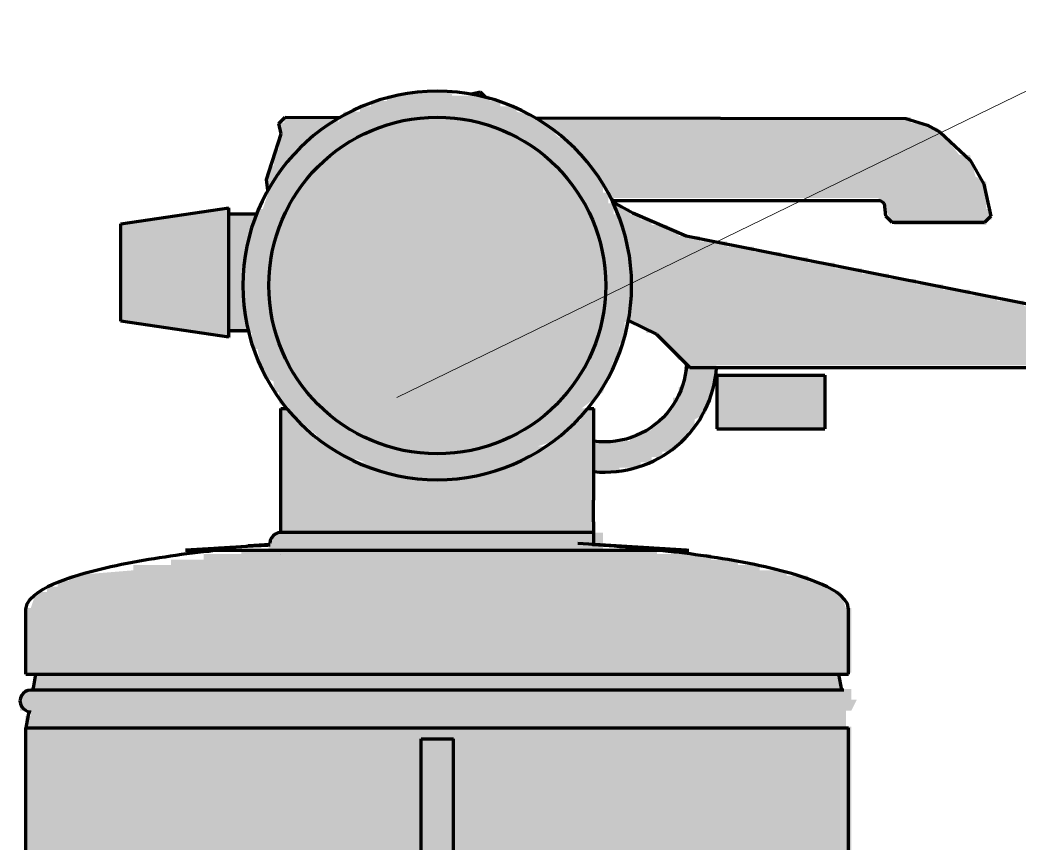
# Model space of a CAD drawing. Header units: millimetres. Extents: x 0 to 2208, y 0 to 420.
# Drawn here: x 1990.99 to 2009.49, y 280.54 to 295.8 of the extents above; entities that cross this region are included whole.
import ezdxf

# ---------------------------------------------------------------- set-up
doc = ezdxf.new("R2010")
doc.units = ezdxf.units.MM
for name, color, linetype, lineweight in [('01-VISIBLE', 7, 'CONTINUOUS', 70), ('08-FINA', 5, 'CONTINUOUS', 18), ('13-GRAFICA', 30, 'CONTINUOUS', 18)]:
    doc.layers.add(name, color=color, linetype=linetype, lineweight=lineweight)

msp = doc.modelspace()

# ---------------------------------------------------------------- hatches: boundary and pattern name
at = {"layer": '08-FINA'}
h = msp.add_hatch(color=7, dxfattribs=at)
h.dxf.hatch_style = 1
h.paths.add_polyline_path([(1997.97, 288.801), (2000.393, 289.536), (2000.042, 290.256)])
at = {"layer": '13-GRAFICA', "true_color": 0xffffff}
h = msp.add_hatch(color=7, dxfattribs=at)
h.dxf.hatch_style = 1
h.paths.add_polyline_path([(1999.786, 287.4), (1998.186, 287.3), (1998.186, 287.4), (1997.686, 287.4), (1997.686, 287.5), (1997.386, 287.5), (1997.386, 287.6), (1996.786, 287.8), (1996.686, 288), (1996.486, 288), (1996.486, 288.1), (1995.786, 288.7), (1995.786, 288.9), (1995.686, 288.9), (1995.686, 289.1), (1995.486, 289.2), (1995.386, 289.7), (1995.286, 289.7), (1995.286, 290.1), (1995.186, 290.1), (1995.186, 291.7), (1995.286, 291.7), (1995.286, 292.1), (1995.386, 292.1), (1995.386, 292.3), (1995.486, 292.3), (1995.686, 292.9), (1995.786, 292.9), (1995.786, 293), (1996.086, 293.2), (1996.086, 293.4), (1996.186, 293.4), (1996.286, 293.6), (1996.486, 293.6), (1996.686, 293.9), (1996.886, 293.9), (1996.986, 294.1), (1997.286, 294.1), (1997.286, 294.2), (1997.486, 294.2), (1997.486, 294.3), (1997.786, 294.3), (1997.786, 294.4), (1998.986, 294.5), (1998.986, 294.4), (1999.686, 294.4), (1999.686, 294.3), (1999.886, 294.3), (1999.886, 294.2), (2000.186, 294.2), (2000.186, 294.1), (2000.586, 294), (2000.686, 293.8), (2000.886, 293.8), (2000.886, 293.7), (2001.686, 293), (2001.686, 292.8), (2001.786, 292.8), (2001.786, 292.6), (2001.886, 292.6), (2001.886, 292.4), (2001.986, 292.4), (2001.986, 292.2), (2002.086, 292.2), (2002.086, 291.9), (2002.186, 291.9), (2002.186, 291.5), (2002.286, 291.5), (2002.286, 290.2), (2002.186, 290.2), (2002.186, 289.8), (2002.086, 289.8), (2002.086, 289.5), (2001.986, 289.5), (2001.786, 288.9), (2001.386, 288.6), (2001.386, 288.4), (2001.286, 288.4), (2001.086, 288.1), (2000.886, 288.1), (2000.886, 288), (2000.586, 287.9), (2000.486, 287.7), (1999.986, 287.6), (1999.986, 287.5), (1999.786, 287.5)])
at = {"layer": '13-GRAFICA', "true_color": 0xb21820}
h = msp.add_hatch(color=7, dxfattribs=at)
h.dxf.hatch_style = 1
h.paths.add_polyline_path([(1995.586, 293.1), (1995.686, 293.1), (1995.686, 293.4), (1995.786, 293.4), (1995.786, 293.9), (1995.886, 293.9), (1995.886, 294), (1996.886, 294), (1996.886, 293.9), (1996.686, 293.9), (1996.486, 293.6), (1996.286, 293.6), (1996.286, 293.5), (1996.086, 293.4), (1996.086, 293.2), (1995.686, 292.9), (1995.686, 292.7), (1995.586, 292.7)])
h = msp.add_hatch(color=7, dxfattribs=at)
h.dxf.hatch_style = 1
h.paths.add_polyline_path([(2000.986, 293.7), (2000.686, 293.8), (2000.586, 294), (2007.486, 294), (2007.486, 293.9), (2007.986, 293.8), (2008.386, 293.3), (2008.586, 293.3), (2008.686, 292.9), (2008.886, 292.8), (2008.886, 292.3), (2008.986, 292.3), (2008.986, 292.1), (2008.886, 292.1), (2008.886, 292), (2007.186, 292), (2006.886, 292.5), (2001.886, 292.5), (2001.786, 292.8), (2001.686, 292.8), (2001.686, 293), (2000.986, 293.6)])
at = {"layer": '13-GRAFICA', "true_color": 0x009146}
h = msp.add_hatch(color=7, dxfattribs=at)
h.dxf.hatch_style = 1
h.paths.add_polyline_path([(1997.675, 293.651), (1997.712, 293.664), (1997.922, 293.73), (1997.96, 293.74), (1998.174, 293.788), (1998.212, 293.795), (1998.43, 293.823), (1998.469, 293.827), (1998.688, 293.836), (1998.728, 293.836), (1998.947, 293.827), (1998.986, 293.823), (1999.203, 293.795), (1999.242, 293.788), (1999.456, 293.74), (1999.494, 293.73), (1999.703, 293.664), (1999.74, 293.651), (1999.943, 293.567), (1999.598, 292.733), (1999.413, 292.81), (1999.242, 292.864), (1999.066, 292.903), (1998.888, 292.926), (1998.708, 292.934), (1998.528, 292.926), (1998.35, 292.903), (1998.174, 292.864), (1998.003, 292.81), (1997.818, 292.733), (1997.473, 293.567)])
at = {"layer": '13-GRAFICA', "true_color": 0xc81e2d}
h = msp.add_hatch(color=7, dxfattribs=at)
h.dxf.hatch_style = 1
h.paths.add_polyline_path([(1996.45, 288.951), (1996.424, 288.981), (1996.291, 289.155), (1996.268, 289.188), (1996.15, 289.373), (1996.131, 289.407), (1996.029, 289.601), (1996.013, 289.637), (1995.929, 289.839), (1995.915, 289.876), (1995.849, 290.086), (1995.839, 290.124), (1995.792, 290.338), (1995.785, 290.376), (1995.756, 290.594), (1995.753, 290.633), (1995.743, 290.852), (1995.743, 290.892), (1995.753, 291.111), (1995.756, 291.15), (1995.785, 291.367), (1995.792, 291.406), (1995.839, 291.62), (1995.849, 291.658), (1995.915, 291.867), (1995.929, 291.904), (1996.013, 292.107), (1996.029, 292.143), (1996.131, 292.337), (1996.15, 292.371), (1996.268, 292.556), (1996.291, 292.588), (1996.424, 292.762), (1996.45, 292.793), (1996.598, 292.954), (1996.626, 292.982), (1996.787, 293.13), (1996.817, 293.155), (1996.991, 293.289), (1997.024, 293.312), (1997.209, 293.429), (1997.243, 293.449), (1997.437, 293.55), (1997.854, 292.75), (1997.677, 292.658), (1997.525, 292.561), (1997.382, 292.452), (1997.25, 292.33), (1997.128, 292.197), (1997.019, 292.055), (1996.922, 291.903), (1996.839, 291.743), (1996.77, 291.577), (1996.716, 291.406), (1996.677, 291.23), (1996.654, 291.052), (1996.646, 290.872), (1996.654, 290.692), (1996.677, 290.514), (1996.716, 290.338), (1996.77, 290.167), (1996.839, 290), (1996.922, 289.841), (1997.019, 289.689), (1997.128, 289.546), (1997.263, 289.399), (1996.598, 288.79)])
h = msp.add_hatch(color=7, dxfattribs=at)
h.dxf.hatch_style = 1
h.paths.add_polyline_path([(2000.173, 293.449), (2000.207, 293.429), (2000.392, 293.312), (2000.424, 293.289), (2000.598, 293.155), (2000.629, 293.13), (2000.79, 292.982), (2000.818, 292.954), (2000.966, 292.793), (2000.991, 292.762), (2001.125, 292.588), (2001.148, 292.556), (2001.265, 292.371), (2001.285, 292.337), (2001.386, 292.143), (2001.403, 292.107), (2001.487, 291.904), (2001.5, 291.867), (2001.566, 291.658), (2001.576, 291.62), (2001.624, 291.406), (2001.631, 291.367), (2001.659, 291.15), (2001.663, 291.111), (2001.672, 290.892), (2001.672, 290.852), (2001.663, 290.633), (2001.659, 290.594), (2001.631, 290.376), (2001.624, 290.338), (2001.576, 290.124), (2001.566, 290.086), (2001.5, 289.876), (2001.487, 289.839), (2001.403, 289.637), (2001.386, 289.601), (2001.285, 289.407), (2001.265, 289.373), (2001.148, 289.188), (2001.125, 289.155), (2000.991, 288.981), (2000.966, 288.951), (2000.818, 288.79), (2000.153, 289.399), (2000.288, 289.546), (2000.397, 289.689), (2000.494, 289.841), (2000.577, 290), (2000.646, 290.167), (2000.7, 290.338), (2000.739, 290.514), (2000.762, 290.692), (2000.77, 290.872), (2000.762, 291.052), (2000.739, 291.23), (2000.7, 291.406), (2000.646, 291.577), (2000.577, 291.743), (2000.494, 291.903), (2000.397, 292.055), (2000.288, 292.197), (2000.166, 292.33), (2000.033, 292.452), (1999.891, 292.561), (1999.739, 292.658), (1999.562, 292.75), (1999.979, 293.55)])
at = {"layer": '13-GRAFICA', "true_color": 0x191919}
h = msp.add_hatch(color=7, dxfattribs=at)
h.dxf.hatch_style = 1
h.paths.add_polyline_path([(1998.869, 292.803), (1998.872, 292.816), (1998.876, 292.828), (1998.88, 292.839), (1998.886, 292.85), (1998.894, 292.861), (1998.902, 292.871), (1998.911, 292.88), (1998.92, 292.888), (1998.931, 292.895), (1998.942, 292.901), (1998.954, 292.905), (1998.966, 292.909), (1998.978, 292.911), (1998.991, 292.913), (1999.004, 292.913), (1999.016, 292.911), (1999.029, 292.909), (1999.041, 292.905), (1999.052, 292.9), (1999.063, 292.894), (1999.074, 292.887), (1999.084, 292.879), (1999.093, 292.87), (1999.101, 292.86), (1999.108, 292.85), (1999.114, 292.839), (1999.118, 292.827), (1999.122, 292.815), (1999.124, 292.802), (1999.126, 292.79), (1999.126, 292.777), (1999.124, 292.765), (1998.835, 290.853), (1998.833, 290.84), (1998.829, 290.828), (1998.824, 290.816), (1998.818, 290.805), (1998.811, 290.795), (1998.803, 290.785), (1998.794, 290.776), (1998.784, 290.768), (1998.774, 290.761), (1998.763, 290.755), (1998.751, 290.75), (1998.739, 290.747), (1998.726, 290.744), (1998.714, 290.743), (1998.701, 290.743), (1998.689, 290.744), (1998.676, 290.747), (1998.664, 290.751), (1998.652, 290.755), (1998.641, 290.761), (1998.631, 290.769), (1998.621, 290.777), (1998.612, 290.786), (1998.604, 290.795), (1998.597, 290.806), (1998.591, 290.817), (1998.586, 290.829), (1998.583, 290.841), (1998.58, 290.853), (1998.579, 290.866), (1998.579, 290.879), (1998.58, 290.891)])
at = {"layer": '13-GRAFICA', "true_color": 0x202020}
h = msp.add_hatch(color=7, dxfattribs=at)
h.dxf.hatch_style = 1
h.paths.add_polyline_path([(1992.886, 290.2), (1992.886, 292), (1994.886, 292.3), (1994.886, 289.9)])
at = {"layer": '13-GRAFICA', "true_color": 0xb21820}
h = msp.add_hatch(color=7, dxfattribs=at)
h.dxf.hatch_style = 1
h.paths.add_polyline_path([(2002.586, 290.1), (2002.286, 290.2), (2002.286, 291.5), (2002.186, 291.5), (2002.186, 291.9), (2002.086, 291.9), (2001.986, 292.4), (2002.286, 292.3), (2002.286, 292.2), (2002.486, 292.2), (2002.486, 292.1), (2002.686, 292.1), (2002.686, 292), (2002.986, 292), (2002.986, 291.9), (2003.186, 291.9), (2003.186, 291.8), (2003.586, 291.8), (2003.586, 291.7), (2004.086, 291.7), (2004.086, 291.6), (2004.586, 291.6), (2004.586, 291.5), (2005.086, 291.5), (2005.086, 291.4), (2005.586, 291.4), (2005.586, 291.3), (2006.086, 291.3), (2006.086, 291.2), (2006.586, 291.2), (2006.586, 291.1), (2007.086, 291.1), (2007.086, 291), (2007.586, 291), (2007.586, 290.9), (2008.086, 290.9), (2008.086, 290.8), (2008.586, 290.8), (2008.586, 290.7), (2009.086, 290.7), (2009.086, 290.6), (2009.586, 290.6), (2009.586, 290.5), (2011.086, 290.3), (2011.086, 290.2), (2011.386, 290.2), (2011.386, 290.1), (2011.586, 290.1), (2011.586, 290), (2011.786, 290), (2011.786, 289.9), (2012.586, 289.2), (2012.586, 289), (2012.986, 288.7), (2012.986, 288.5), (2013.386, 288.2), (2013.386, 288), (2013.786, 287.7), (2013.786, 287.5), (2014.186, 287.2), (2014.186, 287), (2014.586, 286.7), (2014.586, 286.5), (2014.686, 286.5), (2014.686, 286.4), (2014.986, 286.2), (2014.986, 286), (2015.286, 285.8), (2015.286, 285.3), (2015.386, 285.3), (2015.386, 285.1), (2015.286, 285.1), (2015.286, 284.6), (2015.386, 284.6), (2015.386, 284.4), (2015.486, 284.4), (2015.486, 284.3), (2015.886, 284), (2015.886, 283.8), (2016.586, 283.2), (2016.586, 283), (2016.986, 282.7), (2016.986, 282.5), (2016.786, 282.5), (2016.786, 282.6), (2016.186, 283.1), (2016.186, 283.3), (2015.586, 283.8), (2015.586, 284), (2014.986, 284.5), (2014.986, 284.7), (2014.386, 285.2), (2014.386, 285.4), (2013.886, 285.8), (2013.886, 286), (2013.286, 286.5), (2013.286, 286.7), (2012.686, 287.2), (2012.686, 287.4), (2012.186, 287.8), (2012.186, 288), (2011.586, 288.5), (2011.586, 288.7), (2011.386, 288.8), (2011.386, 288.9), (2011.186, 288.9), (2011.086, 289.1), (2010.886, 289.1), (2010.886, 289.2), (2010.686, 289.2), (2010.686, 289.3), (2010.186, 289.3), (2010.186, 289.4), (2003.286, 289.4), (2003.286, 289.5), (2003.186, 289.5), (2002.786, 290), (2002.586, 290)])
at = {"layer": '13-GRAFICA', "true_color": 0xcba23e}
h = msp.add_hatch(color=7, dxfattribs=at)
h.dxf.hatch_style = 1
h.paths.add_polyline_path([(1995.186, 290.1), (1995.286, 290.1), (1995.286, 290), (1994.886, 290), (1994.886, 292.2), (1995.386, 292.2), (1995.386, 292.1), (1995.286, 292.1), (1995.286, 291.7), (1995.186, 291.7)])
at = {"layer": '13-GRAFICA', "true_color": 0xd6d9de}
h = msp.add_hatch(color=7, dxfattribs=at)
h.dxf.hatch_style = 1
h.paths.add_polyline_path([(2001.586, 287.4), (2001.586, 288), (2002.286, 288), (2002.286, 288.1), (2002.686, 288.2), (2002.686, 288.3), (2003.086, 288.6), (2003.086, 288.8), (2003.186, 288.8), (2003.186, 289), (2003.286, 289), (2003.286, 289.4), (2003.886, 289.4), (2003.786, 288.7), (2003.686, 288.7), (2003.686, 288.5), (2003.486, 288.4), (2003.486, 288.2), (2003.386, 288.2), (2003.086, 287.8), (2002.886, 287.8), (2002.886, 287.7), (2002.686, 287.7), (2002.686, 287.6), (2002.486, 287.6), (2002.486, 287.5), (2002.086, 287.5), (2002.086, 287.4)])
at = {"layer": '13-GRAFICA', "true_color": 0xffd200}
h = msp.add_hatch(color=7, dxfattribs=at)
h.dxf.hatch_style = 1
h.paths.add_polyline_path([(2003.886, 288.2), (2003.886, 289.2), (2005.886, 289.2), (2005.886, 288.2)])
at = {"layer": '13-GRAFICA', "true_color": 0xb21820}
h = msp.add_hatch(color=7, dxfattribs=at)
h.dxf.hatch_style = 1
h.paths.add_polyline_path([(1995.786, 286.3), (1995.786, 288.6), (1995.986, 288.6), (1995.986, 288.5), (1996.086, 288.5), (1996.486, 288), (1996.686, 288), (1996.786, 287.8), (1996.986, 287.8), (1996.986, 287.7), (1997.186, 287.7), (1997.186, 287.6), (1997.386, 287.6), (1997.386, 287.5), (1997.686, 287.5), (1997.686, 287.4), (1998.186, 287.4), (1998.186, 287.3), (1999.786, 287.4), (1999.786, 287.5), (1999.986, 287.5), (1999.986, 287.6), (2000.486, 287.7), (2000.586, 287.9), (2000.786, 287.9), (2000.886, 288.1), (2001.086, 288.1), (2001.086, 288.2), (2001.386, 288.4), (2001.386, 288.6), (2001.586, 288.6), (2001.586, 286.3)])
h = msp.add_hatch(color=7, dxfattribs=at)
h.dxf.hatch_style = 1
h.paths.add_polyline_path([(2001.786, 286), (1995.586, 286), (1995.686, 286.3), (2001.786, 286.3)])
h = msp.add_hatch(color=7, dxfattribs=at)
h.dxf.hatch_style = 1
h.paths.add_polyline_path([(2006.386, 284.9), (2006.386, 283.7), (1991.086, 283.7), (1991.086, 284.9), (1991.186, 284.9), (1991.286, 285.2), (1991.486, 285.2), (1991.486, 285.3), (1991.686, 285.3), (1991.686, 285.4), (1991.886, 285.4), (1991.886, 285.5), (1993.086, 285.6), (1993.086, 285.7), (1993.786, 285.7), (1993.786, 285.8), (1994.386, 285.8), (1994.386, 285.9), (1995.086, 285.9), (1995.086, 286), (2002.786, 286), (2002.786, 285.9), (2003.786, 285.9), (2003.786, 285.8), (2004.286, 285.8), (2004.286, 285.7), (2004.686, 285.7), (2004.686, 285.6), (2005.186, 285.6), (2005.186, 285.5), (2005.586, 285.5), (2005.586, 285.4), (2006.186, 285.2), (2006.286, 284.9)])
h = msp.add_hatch(color=7, dxfattribs=at)
h.dxf.hatch_style = 1
h.paths.add_polyline_path([(1991.286, 283.7), (2006.186, 283.7), (2006.186, 283.4), (1991.186, 283.4)])
h = msp.add_hatch(color=7, dxfattribs=at)
h.dxf.hatch_style = 1
h.paths.add_polyline_path([(1991.086, 283.3), (1991.086, 283.4), (2006.386, 283.4), (2006.386, 283.2), (2006.486, 283.2), (2006.386, 283), (1990.986, 283), (1990.986, 283.3)])
h = msp.add_hatch(color=7, dxfattribs=at)
h.dxf.hatch_style = 1
h.paths.add_polyline_path([(1991.186, 283), (2006.286, 283), (2006.286, 282.7), (2006.386, 282.7), (2006.386, 277.1), (1998.986, 277.1), (1998.986, 282.5), (1998.386, 282.5), (1998.386, 277.1), (1991.086, 277.1), (1991.086, 282.9), (1991.186, 282.9)])
h = msp.add_hatch(color=7, dxfattribs=at)
h.dxf.hatch_style = 1
h.paths.add_polyline_path([(1998.986, 282.5), (1998.986, 277.1), (1998.386, 277.1), (1998.386, 282.5)])

# ---------------------------------------------------------------- linework, layer by layer
at = {"layer": '01-VISIBLE'}
for p, q in [((1999.52, 294.464), (1999.342, 294.425)), ((1999.608, 294.368), (1999.52, 294.464)), ((1995.784, 293.882), (1995.9, 293.998)), ((1995.9, 293.998), (1996.913, 293.996)), ((2000.531, 293.989), (2007.394, 293.976)), ((2007.394, 293.976), (2007.796, 293.85)), ((1995.826, 293.69), (1995.784, 293.882)), ((2007.796, 293.85), (2008.03, 293.722)), ((2008.03, 293.722), (2008.59, 293.204)), ((1995.552, 292.844), (1995.826, 293.69)), ((2008.59, 293.204), (2008.844, 292.76)), ((1995.576, 292.64), (1995.552, 292.844)), ((2008.844, 292.76), (2008.972, 292.166)), ((2001.996, 292.452), (2001.936, 292.489)), ((2002.336, 292.22), (2001.965, 292.431)), ((2001.965, 292.431), (2002.139, 292.332)), ((2006.928, 292.452), (2001.996, 292.452)), ((2007.002, 292.4), (2006.928, 292.452)), ((1992.856, 292.02), (1994.856, 292.32)), ((2007.024, 292.166), (2007.002, 292.4)), ((1995.367, 292.2), (1994.856, 292.2)), ((2003.33, 291.796), (2002.336, 292.22)), ((2007.14, 292.05), (2007.024, 292.166)), ((2008.854, 292.05), (2007.14, 292.05)), ((2008.972, 292.166), (2008.854, 292.05)), ((2011.162, 290.23), (2003.33, 291.796)), ((1994.856, 289.92), (1992.856, 290.22)), ((2002.257, 290.23), (2002.78, 289.976)), ((1995.215, 290.04), (1994.856, 290.04)), ((2002.78, 289.976), (2003.394, 289.362)), ((2003.394, 289.362), (2010.082, 289.362)), ((2003.896, 289.22), (2005.896, 289.22)), ((1995.816, 286.3), (1995.816, 288.6)), ((2001.616, 286.9), (2001.616, 288.6)), ((2003.896, 288.22), (2005.896, 288.22)), ((2001.609, 286.5), (2001.609, 286.9)), ((2001.616, 286.1), (2001.616, 286.5)), ((1991.096, 283.678), (1991.096, 284.878)), ((2006.336, 283.678), (2006.336, 284.878)), ((1991.276, 283.678), (1991.222, 283.378)), ((2006.21, 283.378), (2006.156, 283.678)), ((1991.151, 282.981), (1991.096, 282.678)), ((1991.096, 277.101), (1991.096, 282.678)), ((2006.336, 277.101), (2006.336, 282.678)), ((1998.416, 282.478), (1999.016, 282.478)), ((1998.416, 234.032), (1998.416, 282.478)), ((1999.016, 234.032), (1999.016, 282.478))]:
    msp.add_line(p, q, dxfattribs=at)
for points in [[(1994.856, 289.92), (1994.856, 290.02), (1994.856, 290.12), (1994.856, 290.22), (1994.856, 290.32), (1994.856, 290.42), (1994.856, 290.52), (1994.856, 290.62), (1994.856, 290.72), (1994.856, 290.82), (1994.856, 290.92), (1994.856, 291.02), (1994.856, 291.12), (1994.856, 291.22), (1994.856, 291.32), (1994.856, 291.42), (1994.856, 291.52), (1994.856, 291.62), (1994.856, 291.72), (1994.856, 291.82), (1994.856, 291.92), (1994.856, 292.02), (1994.856, 292.12), (1994.856, 292.22), (1994.856, 292.32)], [(1992.856, 290.22), (1992.856, 290.32), (1992.856, 290.42), (1992.856, 290.52), (1992.856, 290.62), (1992.856, 290.72), (1992.856, 290.82), (1992.856, 290.92), (1992.856, 291.02), (1992.856, 291.12), (1992.856, 291.22), (1992.856, 291.32), (1992.856, 291.42), (1992.856, 291.52), (1992.856, 291.62), (1992.856, 291.72), (1992.856, 291.82), (1992.856, 291.92), (1992.856, 292.02)], [(2003.334, 289.422), (2003.326, 289.322), (2003.31, 289.223), (2003.289, 289.125), (2003.261, 289.028), (2003.227, 288.934), (2003.186, 288.842), (2003.14, 288.753), (2003.088, 288.667), (2003.03, 288.585), (2002.967, 288.507), (2002.899, 288.433), (2002.826, 288.364), (2002.749, 288.3), (2002.668, 288.241), (2002.583, 288.187), (2002.494, 288.14), (2002.403, 288.098), (2002.309, 288.062), (2002.213, 288.033), (2002.115, 288.01), (2002.016, 287.993), (2001.917, 287.983), (2001.816, 287.98), (2001.716, 287.983), (2001.616, 287.993)], [(2003.896, 289.22), (2003.896, 289.12), (2003.896, 289.02), (2003.896, 288.92), (2003.896, 288.82), (2003.896, 288.72), (2003.896, 288.62), (2003.896, 288.52), (2003.896, 288.42), (2003.896, 288.32), (2003.896, 288.22)], [(2005.896, 289.22), (2005.896, 289.12), (2005.896, 289.02), (2005.896, 288.92), (2005.896, 288.82), (2005.896, 288.72), (2005.896, 288.62), (2005.896, 288.52), (2005.896, 288.42), (2005.896, 288.32), (2005.896, 288.22)], [(1995.816, 288.6), (1995.835, 288.6), (1995.854, 288.6), (1995.873, 288.6), (1995.892, 288.6), (1995.911, 288.6), (1995.93, 288.6)], [(2001.502, 288.6), (2001.521, 288.6), (2001.54, 288.6), (2001.559, 288.6), (2001.578, 288.6), (2001.597, 288.6), (2001.616, 288.6)], [(2001.609, 286.9), (2001.61, 286.9), (2001.611, 286.9), (2001.613, 286.9), (2001.614, 286.9), (2001.615, 286.9), (2001.616, 286.9)], [(2001.609, 286.5), (2001.61, 286.5), (2001.611, 286.5), (2001.613, 286.5), (2001.614, 286.5), (2001.615, 286.5), (2001.616, 286.5)], [(1995.816, 286.3), (1995.764, 286.293), (1995.716, 286.273), (1995.675, 286.241), (1995.643, 286.2), (1995.623, 286.152), (1995.616, 286.1)], [(2001.616, 286.3), (2001.514, 286.3), (2001.412, 286.3), (2001.311, 286.3), (2001.209, 286.3), (2001.107, 286.3), (2001.005, 286.3), (2000.904, 286.3), (2000.802, 286.3), (2000.7, 286.3), (2000.598, 286.3), (2000.497, 286.3), (2000.395, 286.3), (2000.293, 286.3), (2000.191, 286.3), (2000.09, 286.3), (1999.988, 286.3), (1999.886, 286.3), (1999.784, 286.3), (1999.683, 286.3), (1999.581, 286.3), (1999.479, 286.3), (1999.377, 286.3), (1999.276, 286.3), (1999.174, 286.3), (1999.072, 286.3), (1998.97, 286.3), (1998.869, 286.3), (1998.767, 286.3), (1998.665, 286.3), (1998.563, 286.3), (1998.462, 286.3), (1998.36, 286.3), (1998.258, 286.3), (1998.156, 286.3), (1998.055, 286.3), (1997.953, 286.3), (1997.851, 286.3), (1997.749, 286.3), (1997.648, 286.3), (1997.546, 286.3), (1997.444, 286.3), (1997.342, 286.3), (1997.241, 286.3), (1997.139, 286.3), (1997.037, 286.3), (1996.935, 286.3), (1996.834, 286.3), (1996.732, 286.3), (1996.63, 286.3), (1996.528, 286.3), (1996.427, 286.3), (1996.325, 286.3), (1996.223, 286.3), (1996.121, 286.3), (1996.02, 286.3), (1995.918, 286.3), (1995.816, 286.3)], [(1991.096, 284.878), (1991.118, 284.977), (1991.173, 285.063), (1991.246, 285.134), (1991.327, 285.196), (1991.414, 285.25), (1991.504, 285.298), (1991.597, 285.341), (1991.69, 285.381), (1991.786, 285.418), (1991.882, 285.453), (1991.979, 285.485), (1992.076, 285.516), (1992.174, 285.545), (1992.273, 285.572), (1992.371, 285.598), (1992.471, 285.623), (1992.57, 285.646), (1992.67, 285.669), (1992.769, 285.691), (1992.869, 285.712), (1992.97, 285.732), (1993.07, 285.751), (1993.17, 285.77), (1993.271, 285.787), (1993.372, 285.805), (1993.473, 285.821), (1993.573, 285.837), (1993.674, 285.853), (1993.775, 285.868), (1993.876, 285.883), (1993.978, 285.897), (1994.079, 285.91), (1994.18, 285.922), (1994.282, 285.934), (1994.383, 285.946), (1994.485, 285.958), (1994.586, 285.972)], [(1995.617, 286.076), (1995.517, 286.071), (1995.416, 286.066), (1995.315, 286.061), (1995.214, 286.056), (1995.211, 286.054), (1995.312, 286.058), (1995.412, 286.062), (1995.451, 286.063), (1995.579, 286.066), (1995.481, 286.06), (1995.381, 286.054), (1995.283, 286.048), (1995.172, 286.041), (1995.077, 286.036), (1994.987, 286.03), (1994.876, 286.023), (1994.774, 286.017), (1994.662, 286.01), (1994.582, 286.005), (1994.486, 285.999), (1994.372, 285.992), (1994.285, 285.986), (1994.184, 285.98), (1994.053, 285.972)], [(1995.619, 286.065), (1995.515, 286.059), (1995.41, 286.053), (1995.306, 286.047), (1995.201, 286.04), (1995.097, 286.034), (1994.993, 286.028), (1994.888, 286.022), (1994.784, 286.015), (1994.679, 286.009), (1994.575, 286.003), (1994.471, 285.996), (1994.366, 285.99), (1994.262, 285.984), (1994.157, 285.978), (1994.053, 285.972)], [(1994.053, 285.972), (1994.153, 285.972), (1994.253, 285.972), (1994.354, 285.972), (1994.454, 285.972), (1994.554, 285.972), (1994.655, 285.972), (1994.755, 285.972), (1994.855, 285.972), (1994.955, 285.972), (1995.056, 285.972), (1995.156, 285.972), (1995.256, 285.972), (1995.357, 285.972), (1995.457, 285.972), (1995.557, 285.972), (1995.657, 285.972), (1995.758, 285.972), (1995.858, 285.972), (1995.958, 285.972), (1996.059, 285.972), (1996.159, 285.972), (1996.259, 285.972), (1996.359, 285.972), (1996.46, 285.972), (1996.56, 285.972), (1996.66, 285.972), (1996.76, 285.972), (1996.861, 285.972), (1996.961, 285.972), (1997.061, 285.972), (1997.162, 285.972), (1997.262, 285.972), (1997.362, 285.972), (1997.462, 285.972), (1997.563, 285.972), (1997.663, 285.972), (1997.763, 285.972), (1997.864, 285.972), (1997.964, 285.972), (1998.064, 285.972), (1998.164, 285.972), (1998.265, 285.972), (1998.365, 285.972), (1998.465, 285.972), (1998.566, 285.972), (1998.666, 285.972), (1998.766, 285.972), (1998.866, 285.972), (1998.967, 285.972), (1999.067, 285.972), (1999.167, 285.972), (1999.268, 285.972), (1999.368, 285.972), (1999.468, 285.972), (1999.568, 285.972), (1999.669, 285.972), (1999.769, 285.972), (1999.869, 285.972), (1999.97, 285.972), (2000.07, 285.972), (2000.17, 285.972), (2000.27, 285.972), (2000.371, 285.972), (2000.471, 285.972), (2000.571, 285.972), (2000.672, 285.972), (2000.772, 285.972), (2000.872, 285.972), (2000.972, 285.972), (2001.073, 285.972), (2001.173, 285.972), (2001.273, 285.972), (2001.373, 285.972), (2001.474, 285.972), (2001.574, 285.972), (2001.674, 285.972), (2001.775, 285.972), (2001.875, 285.972), (2001.975, 285.972), (2002.075, 285.972), (2002.176, 285.972), (2002.276, 285.972), (2002.376, 285.972), (2002.477, 285.972), (2002.577, 285.972), (2002.677, 285.972), (2002.777, 285.972), (2002.878, 285.972), (2002.978, 285.972), (2003.078, 285.972), (2003.179, 285.972), (2003.279, 285.972), (2003.379, 285.972)], [(2006.336, 284.878), (2006.315, 284.976), (2006.261, 285.06), (2006.19, 285.132), (2006.11, 285.192), (2006.025, 285.246), (2005.936, 285.294), (2005.845, 285.337), (2005.753, 285.377), (2005.659, 285.414), (2005.565, 285.448), (2005.469, 285.48), (2005.374, 285.51), (2005.277, 285.539), (2005.18, 285.566), (2005.083, 285.592), (2004.985, 285.617), (2004.888, 285.641), (2004.79, 285.663), (2004.691, 285.685), (2004.593, 285.706), (2004.494, 285.726), (2004.396, 285.745), (2004.297, 285.763), (2004.198, 285.781), (2004.098, 285.798), (2003.999, 285.815), (2003.9, 285.831), (2003.8, 285.846), (2003.701, 285.862), (2003.601, 285.876), (2003.502, 285.89), (2003.402, 285.903), (2003.302, 285.916), (2003.202, 285.928), (2003.102, 285.939), (2003.002, 285.951), (2002.903, 285.964), (2002.803, 285.978), (2002.703, 285.991), (2002.603, 286), (2002.503, 286.008), (2002.402, 286.016), (2002.302, 286.024), (2002.202, 286.031), (2002.101, 286.038), (2002.001, 286.045), (2001.901, 286.053), (2001.8, 286.06), (2001.7, 286.067), (2001.6, 286.074), (2001.613, 286.076), (2001.716, 286.071), (2001.815, 286.065), (2001.917, 286.059), (2002.018, 286.053), (2002.118, 286.047), (2002.219, 286.041), (2002.319, 286.035), (2002.419, 286.029), (2002.52, 286.023), (2002.62, 286.017), (2002.721, 286.011), (2002.821, 286.005), (2002.922, 285.999), (2003.022, 285.993), (2003.122, 285.987), (2003.223, 285.981), (2003.323, 285.975), (2003.335, 285.974), (2003.233, 285.981), (2003.136, 285.987), (2003.032, 285.994), (2002.936, 286), (2002.831, 286.006), (2002.73, 286.012), (2002.635, 286.018), (2002.535, 286.024), (2002.432, 286.031), (2002.325, 286.037), (2002.225, 286.044), (2002.13, 286.05), (2002.033, 286.056), (2001.934, 286.062), (2001.833, 286.068), (2001.731, 286.074), (2001.628, 286.081), (2001.523, 286.087), (2001.417, 286.094), (2001.318, 286.1)], [(1995.816, 285.9), (1995.816, 285.9), (1995.816, 285.9), (1995.816, 285.9), (1995.816, 285.9), (1995.816, 285.9), (1995.816, 285.9)], [(1991.096, 283.678), (1991.196, 283.678), (1991.297, 283.678), (1991.397, 283.678), (1991.497, 283.678), (1991.597, 283.678), (1991.698, 283.678), (1991.798, 283.678), (1991.898, 283.678), (1991.998, 283.678), (1992.099, 283.678), (1992.199, 283.678), (1992.299, 283.678), (1992.399, 283.678), (1992.5, 283.678), (1992.6, 283.678), (1992.7, 283.678), (1992.8, 283.678), (1992.901, 283.678), (1993.001, 283.678), (1993.101, 283.678), (1993.202, 283.678), (1993.302, 283.678), (1993.402, 283.678), (1993.502, 283.678), (1993.603, 283.678), (1993.703, 283.678), (1993.803, 283.678), (1993.903, 283.678), (1994.004, 283.678), (1994.104, 283.678), (1994.204, 283.678), (1994.304, 283.678), (1994.405, 283.678), (1994.505, 283.678), (1994.605, 283.678), (1994.705, 283.678), (1994.806, 283.678), (1994.906, 283.678), (1995.006, 283.678), (1995.107, 283.678), (1995.207, 283.678), (1995.307, 283.678), (1995.407, 283.678), (1995.508, 283.678), (1995.608, 283.678), (1995.708, 283.678), (1995.808, 283.678), (1995.909, 283.678), (1996.009, 283.678), (1996.109, 283.678), (1996.209, 283.678), (1996.31, 283.678), (1996.41, 283.678), (1996.51, 283.678), (1996.61, 283.678), (1996.711, 283.678), (1996.811, 283.678), (1996.911, 283.678), (1997.012, 283.678), (1997.112, 283.678), (1997.212, 283.678), (1997.312, 283.678), (1997.413, 283.678), (1997.513, 283.678), (1997.613, 283.678), (1997.713, 283.678), (1997.814, 283.678), (1997.914, 283.678), (1998.014, 283.678), (1998.114, 283.678), (1998.215, 283.678), (1998.315, 283.678), (1998.415, 283.678), (1998.515, 283.678), (1998.616, 283.678), (1998.716, 283.678), (1998.816, 283.678), (1998.917, 283.678), (1999.017, 283.678), (1999.117, 283.678), (1999.217, 283.678), (1999.318, 283.678), (1999.418, 283.678), (1999.518, 283.678), (1999.618, 283.678), (1999.719, 283.678), (1999.819, 283.678), (1999.919, 283.678), (2000.019, 283.678), (2000.12, 283.678), (2000.22, 283.678), (2000.32, 283.678), (2000.42, 283.678), (2000.521, 283.678), (2000.621, 283.678), (2000.721, 283.678), (2000.822, 283.678), (2000.922, 283.678), (2001.022, 283.678), (2001.122, 283.678), (2001.223, 283.678), (2001.323, 283.678), (2001.423, 283.678), (2001.523, 283.678), (2001.624, 283.678), (2001.724, 283.678), (2001.824, 283.678), (2001.924, 283.678), (2002.025, 283.678), (2002.125, 283.678), (2002.225, 283.678), (2002.325, 283.678), (2002.426, 283.678), (2002.526, 283.678), (2002.626, 283.678), (2002.727, 283.678), (2002.827, 283.678), (2002.927, 283.678), (2003.027, 283.678), (2003.128, 283.678), (2003.228, 283.678), (2003.328, 283.678), (2003.428, 283.678), (2003.529, 283.678), (2003.629, 283.678), (2003.729, 283.678), (2003.829, 283.678), (2003.93, 283.678), (2004.03, 283.678), (2004.13, 283.678), (2004.23, 283.678), (2004.331, 283.678), (2004.431, 283.678), (2004.531, 283.678), (2004.632, 283.678), (2004.732, 283.678), (2004.832, 283.678), (2004.932, 283.678), (2005.033, 283.678), (2005.133, 283.678), (2005.233, 283.678), (2005.333, 283.678), (2005.434, 283.678), (2005.534, 283.678), (2005.634, 283.678), (2005.734, 283.678), (2005.835, 283.678), (2005.935, 283.678), (2006.035, 283.678), (2006.135, 283.678), (2006.236, 283.678), (2006.336, 283.678)], [(1991.186, 283.378), (1991.134, 283.371), (1991.086, 283.351), (1991.045, 283.319), (1991.013, 283.278), (1990.993, 283.23), (1990.986, 283.178)], [(1991.186, 283.378), (1991.186, 283.378), (1991.186, 283.378), (1991.186, 283.378), (1991.186, 283.378), (1991.186, 283.378), (1991.186, 283.378)], [(2006.246, 283.378), (2006.146, 283.378), (2006.045, 283.378), (2005.945, 283.378), (2005.844, 283.378), (2005.744, 283.378), (2005.644, 283.378), (2005.543, 283.378), (2005.443, 283.378), (2005.342, 283.378), (2005.242, 283.378), (2005.142, 283.378), (2005.041, 283.378), (2004.941, 283.378), (2004.84, 283.378), (2004.74, 283.378), (2004.64, 283.378), (2004.539, 283.378), (2004.439, 283.378), (2004.338, 283.378), (2004.238, 283.378), (2004.138, 283.378), (2004.037, 283.378), (2003.937, 283.378), (2003.836, 283.378), (2003.736, 283.378), (2003.636, 283.378), (2003.535, 283.378), (2003.435, 283.378), (2003.334, 283.378), (2003.234, 283.378), (2003.134, 283.378), (2003.033, 283.378), (2002.933, 283.378), (2002.832, 283.378), (2002.732, 283.378), (2002.632, 283.378), (2002.531, 283.378), (2002.431, 283.378), (2002.33, 283.378), (2002.23, 283.378), (2002.13, 283.378), (2002.029, 283.378), (2001.929, 283.378), (2001.828, 283.378), (2001.728, 283.378), (2001.628, 283.378), (2001.527, 283.378), (2001.427, 283.378), (2001.326, 283.378), (2001.226, 283.378), (2001.126, 283.378), (2001.025, 283.378), (2000.925, 283.378), (2000.824, 283.378), (2000.724, 283.378), (2000.624, 283.378), (2000.523, 283.378), (2000.423, 283.378), (2000.322, 283.378), (2000.222, 283.378), (2000.122, 283.378), (2000.021, 283.378), (1999.921, 283.378), (1999.82, 283.378), (1999.72, 283.378), (1999.62, 283.378), (1999.519, 283.378), (1999.419, 283.378), (1999.318, 283.378), (1999.218, 283.378), (1999.118, 283.378), (1999.017, 283.378), (1998.917, 283.378), (1998.816, 283.378), (1998.716, 283.378), (1998.616, 283.378), (1998.515, 283.378), (1998.415, 283.378), (1998.314, 283.378), (1998.214, 283.378), (1998.114, 283.378), (1998.013, 283.378), (1997.913, 283.378), (1997.812, 283.378), (1997.712, 283.378), (1997.612, 283.378), (1997.511, 283.378), (1997.411, 283.378), (1997.31, 283.378), (1997.21, 283.378), (1997.11, 283.378), (1997.009, 283.378), (1996.909, 283.378), (1996.808, 283.378), (1996.708, 283.378), (1996.608, 283.378), (1996.507, 283.378), (1996.407, 283.378), (1996.306, 283.378), (1996.206, 283.378), (1996.106, 283.378), (1996.005, 283.378), (1995.905, 283.378), (1995.804, 283.378), (1995.704, 283.378), (1995.604, 283.378), (1995.503, 283.378), (1995.403, 283.378), (1995.302, 283.378), (1995.202, 283.378), (1995.102, 283.378), (1995.001, 283.378), (1994.901, 283.378), (1994.8, 283.378), (1994.7, 283.378), (1994.6, 283.378), (1994.499, 283.378), (1994.399, 283.378), (1994.298, 283.378), (1994.198, 283.378), (1994.098, 283.378), (1993.997, 283.378), (1993.897, 283.378), (1993.796, 283.378), (1993.696, 283.378), (1993.596, 283.378), (1993.495, 283.378), (1993.395, 283.378), (1993.294, 283.378), (1993.194, 283.378), (1993.094, 283.378), (1992.993, 283.378), (1992.893, 283.378), (1992.792, 283.378), (1992.692, 283.378), (1992.592, 283.378), (1992.491, 283.378), (1992.391, 283.378), (1992.29, 283.378), (1992.19, 283.378), (1992.09, 283.378), (1991.989, 283.378), (1991.889, 283.378), (1991.788, 283.378), (1991.688, 283.378), (1991.588, 283.378), (1991.487, 283.378), (1991.387, 283.378), (1991.286, 283.378), (1991.186, 283.378)], [(1990.986, 283.178), (1990.993, 283.126), (1991.013, 283.078), (1991.045, 283.037), (1991.086, 283.005), (1991.134, 282.985), (1991.186, 282.978)], [(1991.096, 282.678), (1991.196, 282.678), (1991.297, 282.678), (1991.397, 282.678), (1991.497, 282.678), (1991.597, 282.678), (1991.698, 282.678), (1991.798, 282.678), (1991.898, 282.678), (1991.998, 282.678), (1992.099, 282.678), (1992.199, 282.678), (1992.299, 282.678), (1992.399, 282.678), (1992.5, 282.678), (1992.6, 282.678), (1992.7, 282.678), (1992.8, 282.678), (1992.901, 282.678), (1993.001, 282.678), (1993.101, 282.678), (1993.202, 282.678), (1993.302, 282.678), (1993.402, 282.678), (1993.502, 282.678), (1993.603, 282.678), (1993.703, 282.678), (1993.803, 282.678), (1993.903, 282.678), (1994.004, 282.678), (1994.104, 282.678), (1994.204, 282.678), (1994.304, 282.678), (1994.405, 282.678), (1994.505, 282.678), (1994.605, 282.678), (1994.705, 282.678), (1994.806, 282.678), (1994.906, 282.678), (1995.006, 282.678), (1995.107, 282.678), (1995.207, 282.678), (1995.307, 282.678), (1995.407, 282.678), (1995.508, 282.678), (1995.608, 282.678), (1995.708, 282.678), (1995.808, 282.678), (1995.909, 282.678), (1996.009, 282.678), (1996.109, 282.678), (1996.209, 282.678), (1996.31, 282.678), (1996.41, 282.678), (1996.51, 282.678), (1996.61, 282.678), (1996.711, 282.678), (1996.811, 282.678), (1996.911, 282.678), (1997.012, 282.678), (1997.112, 282.678), (1997.212, 282.678), (1997.312, 282.678), (1997.413, 282.678), (1997.513, 282.678), (1997.613, 282.678), (1997.713, 282.678), (1997.814, 282.678), (1997.914, 282.678), (1998.014, 282.678), (1998.114, 282.678), (1998.215, 282.678), (1998.315, 282.678), (1998.415, 282.678), (1998.515, 282.678), (1998.616, 282.678), (1998.716, 282.678), (1998.816, 282.678), (1998.917, 282.678), (1999.017, 282.678), (1999.117, 282.678), (1999.217, 282.678), (1999.318, 282.678), (1999.418, 282.678), (1999.518, 282.678), (1999.618, 282.678), (1999.719, 282.678), (1999.819, 282.678), (1999.919, 282.678), (2000.019, 282.678), (2000.12, 282.678), (2000.22, 282.678), (2000.32, 282.678), (2000.42, 282.678), (2000.521, 282.678), (2000.621, 282.678), (2000.721, 282.678), (2000.822, 282.678), (2000.922, 282.678), (2001.022, 282.678), (2001.122, 282.678), (2001.223, 282.678), (2001.323, 282.678), (2001.423, 282.678), (2001.523, 282.678), (2001.624, 282.678), (2001.724, 282.678), (2001.824, 282.678), (2001.924, 282.678), (2002.025, 282.678), (2002.125, 282.678), (2002.225, 282.678), (2002.325, 282.678), (2002.426, 282.678), (2002.526, 282.678), (2002.626, 282.678), (2002.727, 282.678), (2002.827, 282.678), (2002.927, 282.678), (2003.027, 282.678), (2003.128, 282.678), (2003.228, 282.678), (2003.328, 282.678), (2003.428, 282.678), (2003.529, 282.678), (2003.629, 282.678), (2003.729, 282.678), (2003.829, 282.678), (2003.93, 282.678), (2004.03, 282.678), (2004.13, 282.678), (2004.23, 282.678), (2004.331, 282.678), (2004.431, 282.678), (2004.531, 282.678), (2004.632, 282.678), (2004.732, 282.678), (2004.832, 282.678), (2004.932, 282.678), (2005.033, 282.678), (2005.133, 282.678), (2005.233, 282.678), (2005.333, 282.678), (2005.434, 282.678), (2005.534, 282.678), (2005.634, 282.678), (2005.734, 282.678), (2005.835, 282.678), (2005.935, 282.678), (2006.035, 282.678), (2006.135, 282.678), (2006.236, 282.678), (2006.336, 282.678)]]:
    msp.add_lwpolyline(points, dxfattribs=at)
msp.add_circle((1998.716, 290.88), 3.12, dxfattribs=at)
for centre, radius, start, end in [((1998.716, 290.88), 3.6, 90, -90), ((1998.716, 290.88), 3.6, -90, 90), ((2001.816, 289.5), 2.08, -95.5177, -3.8041)]:
    msp.add_arc(centre, radius, start, end, dxfattribs=at)
at = {"layer": '08-FINA'}
msp.add_line((1997.97, 288.801), (2012.336, 295.802), dxfattribs=at)

doc.saveas('drawing.dxf')
